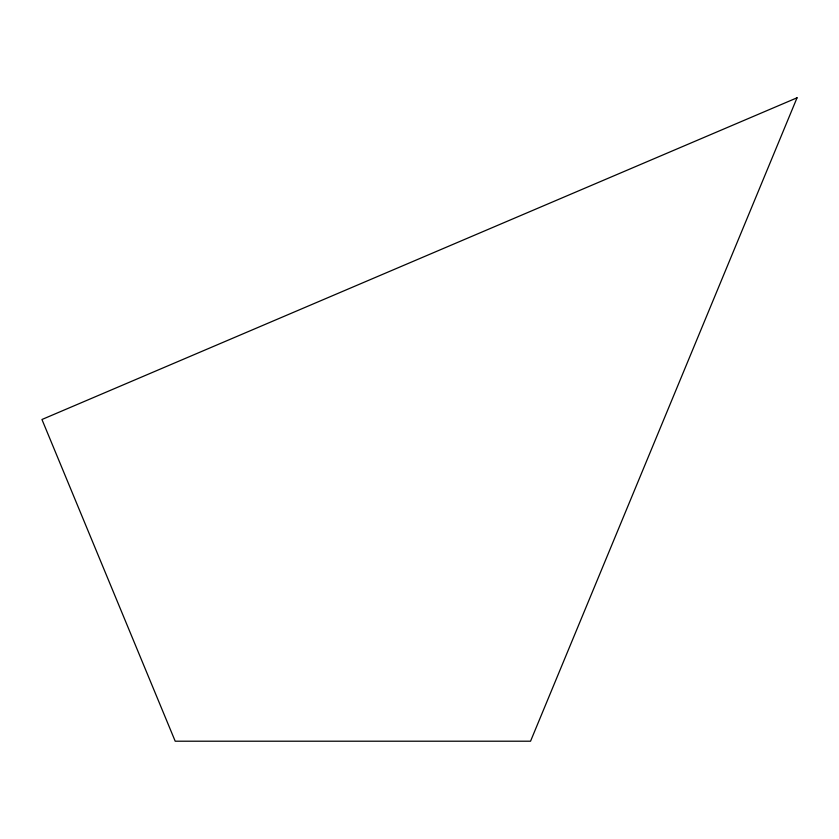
<?xml version="1.0" encoding="UTF-8"?>
<svg xmlns="http://www.w3.org/2000/svg" width="839" height="839" viewBox="0 0 839 839"><rect width="100%" height="100%" fill="white"/><g stroke="black" fill="none" stroke-linecap="round" stroke-linejoin="round"><path stroke-width="1.26" d="M797.05 97.796L530.542 741.204L175.204 741.204L41.95 419.5L797.05 97.796"/></g></svg>
